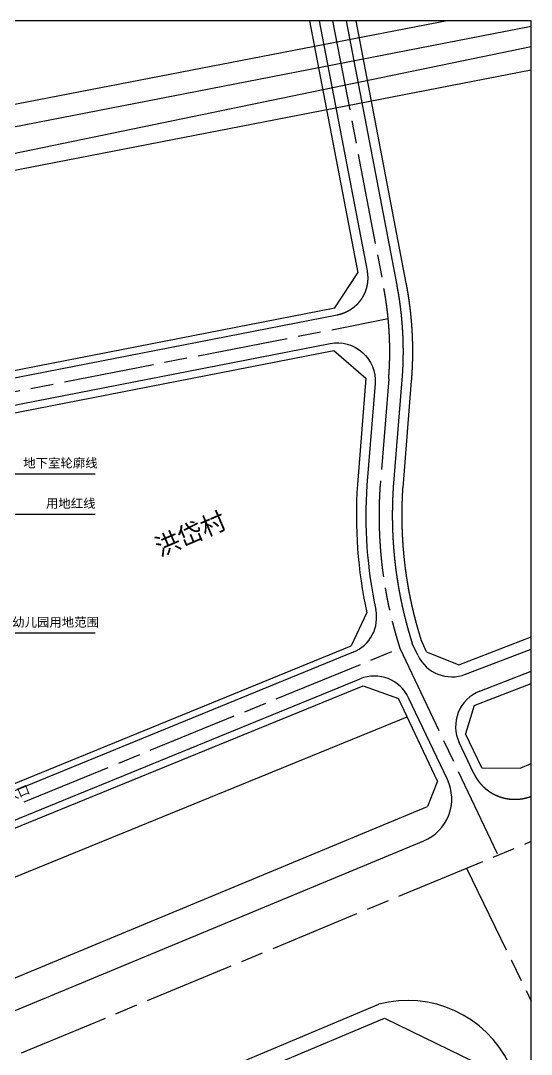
# Model space of a CAD drawing. Header units: inches. Extents: x 855191 to 1455791, y 170967 to 595677.
# Drawn here: x 1320797 to 1455791, y 322401 to 595677 of the extents above; entities that cross this region are included whole.
import ezdxf
from ezdxf.xclip import XClip

# ---------------------------------------------------------------- set-up
doc = ezdxf.new("R2010")
doc.units = ezdxf.units.IN
doc.header["$LTSCALE"] = 1000
doc.header["$MEASUREMENT"] = 0
doc.header["$XCLIPFRAME"] = 2
doc.linetypes.add('ACAD_ISO08W100', pattern=[36, 24, -3, 6, -3])
doc.layers.add('06S1中心线', color=52, linetype='ACAD_ISO08W100')
doc.layers.add('Text_楼号', color=1, linetype='Continuous')
doc.styles.add('H', font='msyh.ttf')

# ---------------------------------------------------------------- blocks, each defined once
blk = doc.blocks.new('567345345345')
for p, q in [((1075522, 601447), (1095121, 499077)), ((595221, 464183), (1163623, 574503)), ((618819, 451190), (1163603, 557123)), ((1089078, 489778), (1095121, 499077)), ((1088757, 478508), (1097294, 471229)), ((1097508, 409278), (1093341, 400431)), ((1121800, 395400), (1147492, 405292)), ((1113328, 398877), (1111860, 401978)), ((1123635, 392891), (1148856, 402602)), ((856060, 303456), (1093341, 400431)), ((1111004, 397944), (1109528, 401060)), ((1125932, 384668), (1163424, 399102)), ((1093900, 398715), (856051, 301508)), ((1113328, 398877), (1121800, 395400)), ((1127391, 388444), (1151357, 397671)), ((668902, 217244), (1095753, 391694)), ((669431, 215299), (1096591, 389876)), ((1096591, 389876), (1105925, 386471)), ((1116244, 364676), (1105925, 386471)), ((1118817, 365084), (1108575, 386717)), ((1125932, 384668), (1123596, 377190)), ((670116, 202616), (1108203, 381659)), ((1127878, 368147), (1123596, 377190)), ((1138063, 368109), (1163400, 378627)), ((1125791, 366713), (1121946, 374833)), ((1127878, 368147), (1138063, 368109)), ((1116244, 364676), (1113563, 357939)), ((691522, 182742), (1113563, 357939)), ((701530, 178235), (1112572, 348866)), ((1036704, 278797), (1100663, 305692))]:
    blk.add_line(p, q)
for points in [[(1078068, 601445), (1097575, 499551, -0.4131523), (1089670, 487856), (734261, 418476), (718484, 415624), (608363, 390994, -0.3620772), (596974, 396847), (584821, 425492), (500068, 602102)], [(1085196, 601436), (1105418, 495811, -0.0674849), (1106784, 470723), (1104502, 442386, 0.0941692), (1109528, 401060, 0.0941692)], [(1087742, 601434), (1107874, 496281, -0.0674849), (1109276, 470523), (1106995, 442202, 0.0937459), (1111860, 401978, 0.0937459)], [(848229, 304787), (802124, 417287, -0.4729069), (806527, 425451), (1087799, 480358, -0.49668), (1099683, 469741), (1097521, 442901)], [(1097294, 471229), (1095028, 443086, 0.0703835), (1097508, 409278)]]:
    blk.add_lwpolyline(points, format="xyb")
for points in [[(482455, 435248), (546327, 448569), (1163617, 568674)], [(885801, 508952), (906381, 510438), (1163611, 563534)], [(611212, 393681), (718088, 417585), (733892, 420442), (1089078, 489778)], [(804113, 417182), (807584, 423620), (1088757, 478508)], [(1009291, 68066), (935806, 218764), (945174, 240381), (989255, 258863), (1038110, 275049), (1102214, 302005), (1126043, 290361), (1163213, 214135)]]:
    blk.add_lwpolyline(points)
for centre, radius, start, end in [((1215755, 434949), 118501, 176.15201, 192.11847), ((1090117, 407972), 10000, 292.22944, 12.11847), ((1120042, 402224), 10000, 205.33622, 291.0575), ((1099536, 382438), 10000, 25.33622, 112.22944), ((1130984, 379112), 10000, 111.0575, 205.33622), ((1136637, 371848), 12000, 205.33622, 292.54415), ((1107971, 359949), 12000, 292.54415, 25.33622), ((1108271, 276724), 29951, 25.9616, 104.71567)]:
    blk.add_arc(centre, radius, start, end)
at = {"layer": '06S1中心线'}
for p, q in [((494536, 149763), (1106266, 399772)), ((482455, 75383), (1163377, 358045)), ((1123847, 341636), (1163266, 260798))]:
    blk.add_line(p, q, dxfattribs=at)
blk.add_lwpolyline([(1081632, 601440), (1101981, 495153, -0.0674849), (1103296, 471004), (1101011, 442644, 0.0947386), (1106266, 399772), (1132158, 345086)], format="xyb", dxfattribs=at)
blk.add_lwpolyline([(482455, 353126), (585122, 382210), (719178, 412193), (734908, 415036), (1103165, 486924)], dxfattribs=at)

msp = doc.modelspace()

# ---------------------------------------------------------------- linework, layer by layer
msp.add_lwpolyline([(855190.76, 170967.15), (1455790.76, 170967.15), (1455790.76, 595677.15), (855190.76, 595677.15)], close=True)
at = {"layer": 'Text_楼号', "linetype": 'Continuous'}
for p, q in [((1281474.25, 475889.18), (1340505.12, 475889.18)), ((1290304.3, 465219.23), (1340505.12, 465219.23)), ((1282487.79, 433802.34), (1340505.12, 433802.34))]:
    msp.add_line(p, q, dxfattribs=at)

# ---------------------------------------------------------------- block references
ref = msp.add_blockref('567345345345', (314785.58, 29972.87))
XClip(ref).set_block_clipping_path([(540405.1727858884, 140994.2823660196), (1141005.172785888, 565704.2823660196)])

# ---------------------------------------------------------------- texts
at = {"layer": 'Text_楼号', "linetype": 'Continuous', "extrusion": (0.000259753, -0.0002839, 1), "style": 'H'}
for s, p in [('地下室轮廓线', (1321484, 477534.18, 216.81)), ('用地红线', (1327483.67, 466864.23, 221.4)), ('幼儿园用地范围', (1318574.4, 435447.34, 228))]:
    msp.add_text(s, height=2400, dxfattribs=at).set_placement(p)
at = {"layer": 'Text_楼号', "color": 0, "linetype": 'Continuous', "style": 'H'}
msp.add_text('洪岱村', height=4800, rotation=23.2169311, dxfattribs=at).set_placement((1357548.25, 453952.69))
at = {"layer": 'Text_楼号', "linetype": 'Continuous', "style": 'H'}
msp.add_text('幼儿园出入口', height=2400, rotation=22.28, dxfattribs=at).set_placement((1305290.72, 384081.34))

doc.saveas('drawing.dxf')
